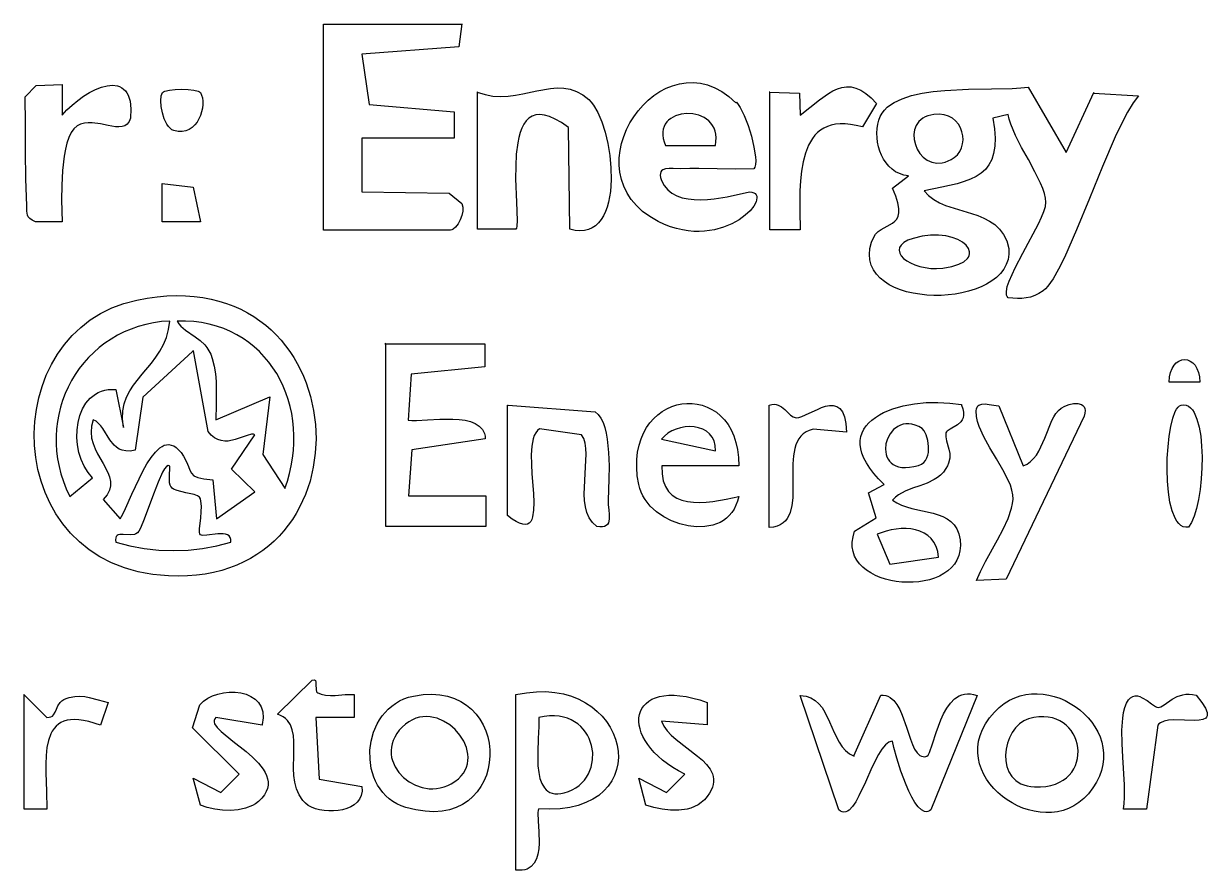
# Model space of a CAD drawing. Header units: millimetres. Extents: x 175 to 239, y 0 to 181.
# Drawn here: x 200.34 to 209.48, y 122.43 to 128.97 of the extents above; entities that cross this region are included whole.
import ezdxf

# ---------------------------------------------------------------- set-up
doc = ezdxf.new("R2010")
doc.units = ezdxf.units.MM
doc.layers.get('0').update_dxf_attribs({"linetype": 'CONTINUOUS'})

msp = doc.modelspace()

# ---------------------------------------------------------------- linework, layer by layer
at = {"color": 5}
for points in [[(203.723778, 128.972021), (203.699084, 128.792104), (202.951194, 128.73566), (203.007639, 128.347604), (203.663806, 128.29116), (203.663806, 128.086548), (202.951194, 128.086548), (202.951194, 127.673798), (203.625, 127.663215), (203.723778, 127.582076), (203.73113, 127.556065), (203.730338, 127.524804), (203.722848, 127.49098), (203.710108, 127.45728), (203.693565, 127.426392), (203.674665, 127.401001), (203.654856, 127.383797), (203.645062, 127.379103), (203.635584, 127.377464), (202.654861, 127.377464), (202.654861, 128.968493), (203.723778, 128.968493)], [(200.633443, 128.502826), (200.633443, 128.266465), (200.670624, 128.30572), (200.711453, 128.343539), (200.755032, 128.379063), (200.800461, 128.411435), (200.846841, 128.439797), (200.893272, 128.46329), (200.938856, 128.481059), (200.982693, 128.492243), (201.023884, 128.495986), (201.061531, 128.49143), (201.078743, 128.485772), (201.094733, 128.477717), (201.109386, 128.467158), (201.122591, 128.453989), (201.134236, 128.438101), (201.144208, 128.419388), (201.152394, 128.397742), (201.158682, 128.373056), (201.165116, 128.314137), (201.16261, 128.241771), (201.151386, 128.215362), (201.136482, 128.196364), (201.118271, 128.183836), (201.097125, 128.176837), (201.073416, 128.174428), (201.047516, 128.175666), (200.99063, 128.185326), (200.929445, 128.198293), (200.866938, 128.207044), (200.836118, 128.207487), (200.806083, 128.204054), (200.777207, 128.195804), (200.749859, 128.181798), (200.725259, 128.160146), (200.704198, 128.130287), (200.686414, 128.093277), (200.671642, 128.050168), (200.659619, 128.002016), (200.650082, 127.949874), (200.637411, 127.83784), (200.63152, 127.722498), (200.630301, 127.612282), (200.633443, 127.440964), (200.428831, 127.440964), (200.4028, 127.454807), (200.384624, 127.467698), (200.372897, 127.480342), (200.366213, 127.49344), (200.362355, 127.523812), (200.361804, 127.564437), (200.353646, 127.77456), (200.352102, 127.986007), (200.351882, 128.197453), (200.347692, 128.407576), (200.432359, 128.495771), (200.633443, 128.502826)], [(205.843974, 128.365243), (205.858309, 128.348452), (205.87332, 128.32517), (205.904112, 128.262937), (205.933829, 128.186153), (205.95995, 128.102423), (205.979952, 128.019355), (205.991314, 127.944555), (205.992967, 127.912633), (205.991514, 127.88563), (205.98664, 127.864498), (205.97803, 127.850187), (205.83725, 127.847707), (205.695808, 127.85151), (205.554366, 127.854652), (205.483851, 127.853804), (205.413585, 127.850187), (205.355708, 127.852282), (205.325156, 127.853288), (205.297168, 127.851069), (205.274472, 127.843228), (205.265961, 127.83645), (205.259796, 127.827367), (205.256318, 127.815679), (205.255869, 127.801087), (205.258788, 127.783292), (205.265418, 127.761992), (205.286087, 127.721547), (205.313195, 127.68846), (205.345987, 127.662154), (205.383709, 127.642048), (205.425607, 127.627565), (205.470925, 127.618125), (205.51891, 127.61315), (205.568808, 127.612062), (205.619862, 127.61428), (205.67132, 127.619228), (205.772427, 127.634992), (205.94628, 127.673798), (205.96403, 127.671468), (205.978315, 127.666611), (205.989224, 127.659447), (205.996847, 127.650199), (206.001274, 127.639088), (206.002594, 127.626336), (205.996275, 127.596793), (205.978608, 127.563344), (205.950311, 127.52776), (205.912102, 127.491815), (205.8647, 127.45728), (205.808823, 127.425929), (205.74519, 127.399534), (205.674518, 127.379867), (205.597526, 127.3687), (205.556884, 127.366859), (205.514932, 127.367807), (205.471759, 127.371767), (205.427455, 127.37896), (205.38211, 127.389607), (205.335813, 127.403931), (205.288654, 127.422152), (205.240724, 127.444492), (205.175963, 127.481616), (205.119715, 127.52258), (205.071668, 127.566945), (205.03151, 127.614274), (204.998928, 127.664126), (204.973608, 127.716065), (204.955239, 127.769651), (204.943508, 127.824445), (204.938103, 127.88001), (204.938709, 127.935905), (204.945016, 127.991694), (204.95671, 128.046937), (204.973479, 128.101195), (204.995009, 128.15403), (205.020989, 128.205004), (205.051106, 128.253677), (205.085046, 128.299611), (205.122498, 128.342368), (205.163149, 128.381509), (205.206686, 128.416596), (205.252797, 128.447189), (205.301168, 128.47285), (205.351488, 128.49314), (205.403443, 128.507622), (205.456721, 128.515856), (205.511009, 128.517403), (205.565995, 128.511826), (205.621366, 128.498685), (205.676809, 128.477542), (205.732012, 128.447959), (205.786662, 128.409496), (205.840447, 128.361715)], [(201.70236, 128.439326), (201.711961, 128.420303), (201.718311, 128.398095), (201.721467, 128.373408), (201.721487, 128.346943), (201.718427, 128.319402), (201.712344, 128.29149), (201.703295, 128.263909), (201.691336, 128.237361), (201.676524, 128.212549), (201.658917, 128.190177), (201.638572, 128.170946), (201.615544, 128.155561), (201.589891, 128.144722), (201.561669, 128.139134), (201.530936, 128.139499), (201.497749, 128.146521), (201.482418, 128.153336), (201.468204, 128.164166), (201.455147, 128.17848), (201.443289, 128.195744), (201.423335, 128.236996), (201.408672, 128.283663), (201.399632, 128.331488), (201.396546, 128.376212), (201.399743, 128.413578), (201.403801, 128.42817), (201.409554, 128.439326), (201.41668, 128.445528), (201.428358, 128.450902), (201.462747, 128.45917), (201.507471, 128.464131), (201.55728, 128.465785), (201.606924, 128.464131), (201.651152, 128.45917), (201.684714, 128.450902), (201.695855, 128.445528), (201.70236, 128.439326)], [(203.840195, 128.442854), (203.90234, 128.42381), (203.963137, 128.413371), (204.022641, 128.410135), (204.080911, 128.412703), (204.138002, 128.419673), (204.193972, 128.429646), (204.302775, 128.452996), (204.407775, 128.471552), (204.458991, 128.47553), (204.509426, 128.474108), (204.559138, 128.465885), (204.608183, 128.449462), (204.656619, 128.423437), (204.704501, 128.38641), (204.72306, 128.367015), (204.740975, 128.343454), (204.774533, 128.285193), (204.804495, 128.214342), (204.830178, 128.133622), (204.850901, 128.04575), (204.86598, 127.953443), (204.874734, 127.859422), (204.876481, 127.766402), (204.870538, 127.677104), (204.856223, 127.594244), (204.845714, 127.556078), (204.832855, 127.520541), (204.817563, 127.487973), (204.799751, 127.458714), (204.779335, 127.433103), (204.756229, 127.41148), (204.730349, 127.394185), (204.701607, 127.381557), (204.669921, 127.373937), (204.635203, 127.371665), (204.59737, 127.375079), (204.556335, 127.38452), (204.545751, 128.171215), (204.492613, 128.207916), (204.444185, 128.23567), (204.400257, 128.254976), (204.360618, 128.266334), (204.32506, 128.270243), (204.293371, 128.267201), (204.265342, 128.25771), (204.240764, 128.242267), (204.219425, 128.221372), (204.201116, 128.195525), (204.185628, 128.165224), (204.17275, 128.130969), (204.162273, 128.09326), (204.153986, 128.052596), (204.143143, 127.964399), (204.138543, 127.870373), (204.138506, 127.774512), (204.145403, 127.593265), (204.150399, 127.452616), (204.147984, 127.407501), (204.144815, 127.392994), (204.140056, 127.38452), (203.843723, 127.38452), (203.843723, 128.446382)], [(206.097975, 128.442854), (206.330808, 128.435799), (206.337864, 128.266465), (206.485479, 128.384425), (206.555277, 128.433897), (206.589861, 128.453723), (206.624496, 128.469312), (206.659379, 128.479941), (206.694707, 128.484884), (206.730675, 128.48342), (206.767481, 128.474825), (206.80532, 128.458374), (206.84439, 128.433346), (206.884885, 128.399015), (206.927003, 128.35466), (206.817642, 128.174743), (206.769989, 128.186553), (206.725515, 128.194315), (206.684113, 128.198198), (206.645676, 128.198369), (206.610097, 128.194998), (206.577269, 128.188254), (206.547083, 128.178304), (206.519434, 128.165317), (206.494214, 128.149462), (206.471315, 128.130908), (206.45063, 128.109823), (206.432053, 128.086376), (206.415475, 128.060735), (206.40079, 128.033069), (206.376669, 127.972336), (206.358832, 127.905526), (206.346421, 127.833988), (206.338579, 127.75907), (206.334446, 127.682121), (206.333881, 127.527526), (206.337864, 127.380992), (206.101502, 127.380992), (206.101502, 128.442854)], [(208.602699, 128.435799), (208.951949, 128.414632), (208.909678, 128.360198), (208.865139, 128.287398), (208.818709, 128.199032), (208.770764, 128.097903), (208.671842, 127.868556), (208.57139, 127.621763), (208.472426, 127.379931), (208.377968, 127.165467), (208.333372, 127.0755), (208.291034, 127.000777), (208.251332, 126.9441), (208.232587, 126.923404), (208.214643, 126.90827), (208.181846, 126.88733), (208.149379, 126.871724), (208.116912, 126.860831), (208.084115, 126.85403), (208.050656, 126.850702), (208.016205, 126.850227), (207.943004, 126.855353), (207.936084, 126.864186), (207.931758, 126.875377), (207.930264, 126.904253), (207.937275, 126.940828), (207.951548, 126.983952), (207.996892, 127.085231), (208.056334, 127.198871), (208.177656, 127.426357), (208.20123, 127.47655), (208.219611, 127.521766), (208.231552, 127.560853), (208.23581, 127.592659), (208.232831, 127.624412), (208.224386, 127.659818), (208.211206, 127.698397), (208.194027, 127.739668), (208.150605, 127.828366), (208.09999, 127.922066), (208.048052, 128.016923), (208.000661, 128.109093), (207.963688, 128.194731), (207.950943, 128.233899), (207.943004, 128.269993), (207.826587, 128.241771), (207.8382, 128.160166), (207.842765, 128.088167), (207.840509, 128.025047), (207.831658, 127.970076), (207.816441, 127.922526), (207.795085, 127.881668), (207.767817, 127.846774), (207.734865, 127.817114), (207.696455, 127.791961), (207.652816, 127.770585), (207.604175, 127.752258), (207.550759, 127.736251), (207.430511, 127.708283), (207.293892, 127.680854), (207.329515, 127.644158), (207.369691, 127.614005), (207.413598, 127.589247), (207.460414, 127.568736), (207.559489, 127.53587), (207.66034, 127.506228), (207.709379, 127.489749), (207.756397, 127.470634), (207.800572, 127.447736), (207.841084, 127.419908), (207.87711, 127.386003), (207.907829, 127.344874), (207.93242, 127.295373), (207.950059, 127.236353), (207.950247, 127.19181), (207.943211, 127.15013), (207.929459, 127.111325), (207.909497, 127.075405), (207.883832, 127.042382), (207.852972, 127.012266), (207.817424, 126.985069), (207.777694, 126.9608), (207.73429, 126.939473), (207.687719, 126.921097), (207.638488, 126.905683), (207.587104, 126.893242), (207.534075, 126.883786), (207.479906, 126.877325), (207.425105, 126.87387), (207.37018, 126.873433), (207.315638, 126.876024), (207.261985, 126.881654), (207.209728, 126.890334), (207.159375, 126.902075), (207.111433, 126.916889), (207.066408, 126.934786), (207.024808, 126.955777), (206.987141, 126.979873), (206.953912, 127.007085), (206.925629, 127.037424), (206.9028, 127.070901), (206.885931, 127.107527), (206.875529, 127.147313), (206.872101, 127.190271), (206.876155, 127.23641), (206.888197, 127.285742), (206.90219, 127.318981), (206.919768, 127.345446), (206.940055, 127.366381), (206.962171, 127.383032), (207.008376, 127.408463), (207.051357, 127.431704), (207.069442, 127.445616), (207.084086, 127.462717), (207.094409, 127.484251), (207.099533, 127.511465), (207.098581, 127.545603), (207.090673, 127.587912), (207.07493, 127.639636), (207.050475, 127.70202), (207.173948, 127.79727), (207.137692, 127.80315), (207.104336, 127.813883), (207.073884, 127.829028), (207.046341, 127.848148), (207.021713, 127.870802), (207.000005, 127.896551), (206.981221, 127.924957), (206.965368, 127.955579), (206.952449, 127.98798), (206.942471, 128.021718), (206.935439, 128.056356), (206.931358, 128.091454), (206.930232, 128.126573), (206.932067, 128.161272), (206.936869, 128.195115), (206.944642, 128.22766), (206.95525, 128.255592), (206.969728, 128.281245), (206.987853, 128.30472), (207.009403, 128.326114), (207.034154, 128.345525), (207.061883, 128.363054), (207.125386, 128.392859), (207.198128, 128.416317), (207.278327, 128.434221), (207.364201, 128.447359), (207.453965, 128.456524), (207.638037, 128.466095), (207.816279, 128.469257), (207.97443, 128.472337), (208.041514, 128.475823), (208.098226, 128.48166), (208.391032, 127.977187), (208.606226, 128.439326)], [(205.681696, 128.030104), (205.686391, 128.061422), (205.687416, 128.090565), (205.685033, 128.117548), (205.679499, 128.142386), (205.671073, 128.165096), (205.660016, 128.185691), (205.646585, 128.204189), (205.63104, 128.220604), (205.594643, 128.247248), (205.552898, 128.265749), (205.507877, 128.276229), (205.461651, 128.278812), (205.416294, 128.273624), (205.373877, 128.260788), (205.336473, 128.240427), (205.320298, 128.227464), (205.306153, 128.212666), (205.294298, 128.19605), (205.284991, 128.17763), (205.278491, 128.157422), (205.275058, 128.135441), (205.27495, 128.111704), (205.278426, 128.086224), (205.285746, 128.059019), (205.297168, 128.030104), (205.681696, 128.030104)], [(207.322114, 128.25941), (207.301796, 128.25146), (207.283795, 128.241619), (207.254508, 128.216966), (207.233779, 128.186856), (207.221132, 128.152694), (207.216092, 128.115887), (207.218183, 128.077839), (207.22693, 128.039957), (207.241857, 128.003645), (207.26249, 127.970311), (207.288352, 127.941358), (207.318969, 127.918193), (207.353864, 127.902222), (207.392563, 127.894849), (207.43459, 127.897481), (207.456703, 127.902988), (207.479469, 127.911524), (207.50283, 127.923263), (207.526726, 127.938382), (207.551093, 127.959738), (207.570024, 127.984877), (207.583621, 128.012951), (207.59199, 128.043113), (207.595231, 128.074515), (207.59345, 128.106309), (207.58675, 128.137649), (207.575233, 128.167687), (207.559003, 128.195575), (207.538163, 128.220466), (207.512818, 128.241512), (207.483069, 128.257866), (207.449021, 128.26868), (207.410777, 128.273107), (207.368441, 128.270299), (207.322114, 128.25941)], [(201.70236, 127.440965), (201.406028, 127.440965), (201.406028, 127.737298), (201.645917, 127.709075), (201.70236, 127.440965)], [(207.209225, 127.313964), (207.168315, 127.298832), (207.13776, 127.281539), (207.116921, 127.262572), (207.105156, 127.242417), (207.101824, 127.221558), (207.106286, 127.200483), (207.117899, 127.179676), (207.136024, 127.159624), (207.160019, 127.140812), (207.189244, 127.123726), (207.223057, 127.108852), (207.260819, 127.096675), (207.301888, 127.087682), (207.345624, 127.082357), (207.391385, 127.081188), (207.438531, 127.084659), (207.507541, 127.096613), (207.561652, 127.113322), (207.601676, 127.133834), (207.628425, 127.157199), (207.637074, 127.169654), (207.642709, 127.182465), (207.645431, 127.195514), (207.64534, 127.208682), (207.63713, 127.234899), (207.618889, 127.260166), (207.591429, 127.28353), (207.555561, 127.304042), (207.512097, 127.320751), (207.461848, 127.332706), (207.405624, 127.338955), (207.344239, 127.338549), (207.278502, 127.330535), (207.209225, 127.313964)], [(201.211999, 126.837714), (201.291706, 126.852295), (201.369099, 126.86272), (201.444173, 126.869116), (201.516923, 126.87161), (201.587345, 126.870331), (201.655434, 126.865406), (201.721185, 126.856962), (201.784595, 126.845128), (201.845657, 126.83003), (201.904368, 126.811796), (201.960723, 126.790554), (202.014718, 126.766431), (202.066347, 126.739556), (202.115607, 126.710055), (202.162492, 126.678056), (202.206998, 126.643686), (202.249121, 126.607074), (202.288855, 126.568347), (202.326197, 126.527632), (202.361141, 126.485057), (202.393684, 126.440749), (202.423819, 126.394837), (202.451544, 126.347447), (202.476853, 126.298708), (202.499741, 126.248746), (202.520204, 126.19769), (202.553838, 126.092805), (202.577716, 125.985072), (202.591802, 125.875512), (202.596059, 125.765146), (202.59045, 125.654995), (202.574939, 125.546078), (202.549489, 125.439418), (202.533025, 125.387252), (202.514063, 125.336033), (202.492597, 125.285889), (202.468623, 125.236946), (202.442137, 125.189332), (202.413134, 125.143176), (202.381609, 125.098604), (202.347558, 125.055744), (202.310976, 125.014724), (202.271859, 124.975671), (202.230201, 124.938713), (202.185999, 124.903977), (202.139248, 124.871591), (202.089943, 124.841683), (202.038079, 124.81438), (201.983652, 124.78981), (201.926658, 124.7681), (201.867091, 124.749378), (201.804948, 124.733771), (201.740223, 124.721407), (201.672911, 124.712414), (201.60301, 124.70692), (201.530512, 124.70505), (201.455415, 124.706935), (201.393876, 124.711361), (201.334269, 124.718304), (201.27659, 124.727686), (201.220835, 124.73943), (201.166999, 124.753458), (201.115076, 124.769693), (201.016951, 124.808475), (200.926423, 124.855156), (200.843452, 124.909116), (200.768001, 124.969736), (200.700029, 125.036396), (200.6395, 125.108477), (200.586372, 125.18536), (200.540609, 125.266424), (200.502171, 125.351051), (200.471019, 125.438621), (200.447114, 125.528514), (200.430419, 125.620111), (200.420894, 125.712793), (200.4185, 125.80594), (200.423199, 125.898933), (200.434951, 125.991151), (200.453719, 126.081977), (200.479463, 126.170789), (200.512144, 126.25697), (200.551724, 126.339898), (200.598165, 126.418955), (200.651426, 126.493522), (200.711471, 126.562979), (200.778259, 126.626706), (200.851752, 126.684083), (200.931911, 126.734493), (201.018698, 126.777314), (201.112073, 126.811927), (201.211999, 126.837714)], [(201.465999, 126.675436), (201.402387, 126.670489), (201.340585, 126.661695), (201.280667, 126.649199), (201.222706, 126.633144), (201.166776, 126.613673), (201.11295, 126.59093), (201.061303, 126.565057), (201.011907, 126.536199), (200.964837, 126.504499), (200.920166, 126.4701), (200.877968, 126.433145), (200.838316, 126.393779), (200.801284, 126.352144), (200.766945, 126.308383), (200.735374, 126.262641), (200.706644, 126.215061), (200.680828, 126.165785), (200.658001, 126.114958), (200.638235, 126.062723), (200.621605, 126.009223), (200.608184, 125.954602), (200.598046, 125.899002), (200.591264, 125.842568), (200.587912, 125.785443), (200.588064, 125.72777), (200.591793, 125.669693), (200.599173, 125.611355), (200.610278, 125.552899), (200.625181, 125.494469), (200.643955, 125.436208), (200.666676, 125.37826), (200.693415, 125.320768), (200.869804, 125.465407), (200.834424, 125.506501), (200.805043, 125.553554), (200.781708, 125.605329), (200.764467, 125.660593), (200.753364, 125.71811), (200.748447, 125.776644), (200.749762, 125.834962), (200.757356, 125.891828), (200.771275, 125.946006), (200.791566, 125.996263), (200.818275, 126.041361), (200.851448, 126.080068), (200.891133, 126.111147), (200.913432, 126.12344), (200.937376, 126.133364), (200.962971, 126.140763), (200.990223, 126.145483), (201.019138, 126.14737), (201.049721, 126.146269), (201.109693, 125.853463), (201.101796, 125.920249), (201.103733, 125.980953), (201.114259, 126.036437), (201.132127, 126.087565), (201.156094, 126.135199), (201.184913, 126.180203), (201.252127, 126.265773), (201.323806, 126.351177), (201.358206, 126.395974), (201.389986, 126.443319), (201.417901, 126.494075), (201.440705, 126.549104), (201.457153, 126.60927), (201.465999, 126.675436)], [(202.354999, 125.380741), (202.375109, 125.439142), (202.39181, 125.497833), (202.405145, 125.556668), (202.415158, 125.615503), (202.421892, 125.674194), (202.425391, 125.732595), (202.425697, 125.790563), (202.422854, 125.847951), (202.416906, 125.904616), (202.407895, 125.960413), (202.395864, 126.015197), (202.380858, 126.068823), (202.36292, 126.121147), (202.342092, 126.172025), (202.318417, 126.22131), (202.29194, 126.268859), (202.262704, 126.314528), (202.230751, 126.35817), (202.196125, 126.399642), (202.15887, 126.438799), (202.119028, 126.475496), (202.076643, 126.509589), (202.031759, 126.540933), (201.984417, 126.569382), (201.934663, 126.594793), (201.882538, 126.617021), (201.828086, 126.635921), (201.771352, 126.651348), (201.712377, 126.663158), (201.651205, 126.671206), (201.587879, 126.675347), (201.522443, 126.675436), (201.536462, 126.653855), (201.551913, 126.63508), (201.586219, 126.603943), (201.662232, 126.553287), (201.700383, 126.525747), (201.73626, 126.491385), (201.75279, 126.470393), (201.768086, 126.446192), (201.781924, 126.418281), (201.794082, 126.386158), (201.80933, 126.327647), (201.818832, 126.268639), (201.823786, 126.209301), (201.825391, 126.149797), (201.823352, 126.030955), (201.822305, 125.913436), (202.238583, 126.089825), (202.185666, 125.645324), (202.354999, 125.384268)], [(203.127583, 126.499047), (203.900167, 126.499047), (203.900167, 126.322658), (203.332195, 126.266214), (203.3075, 125.909908), (203.33621, 125.907392), (203.371317, 125.90731), (203.456218, 125.911617), (203.553191, 125.917163), (203.653223, 125.918286), (203.701569, 125.915419), (203.747301, 125.909322), (203.789292, 125.899287), (203.826415, 125.884607), (203.857543, 125.864573), (203.88155, 125.838477), (203.890531, 125.822935), (203.89731, 125.805612), (203.901745, 125.786419), (203.903695, 125.765269), (203.335722, 125.680602), (203.311028, 125.324296), (203.907223, 125.324296), (203.907223, 125.087935), (203.134639, 125.087935), (203.134639, 126.502575)], [(201.642388, 126.439075), (201.25786, 126.086297), (201.197887, 125.677074), (201.160214, 125.671551), (201.127511, 125.671748), (201.099211, 125.67702), (201.074746, 125.686721), (201.053546, 125.700204), (201.035045, 125.716824), (201.00386, 125.75689), (200.948848, 125.846242), (200.933313, 125.866733), (200.915927, 125.885193), (200.896123, 125.900975), (200.873332, 125.913436), (200.860677, 125.863327), (200.857422, 125.816008), (200.862053, 125.771212), (200.873056, 125.728668), (200.888916, 125.688109), (200.90812, 125.649265), (200.950502, 125.575651), (200.988088, 125.505674), (201.001297, 125.471378), (201.008765, 125.437185), (201.008978, 125.402827), (201.000421, 125.368035), (200.981581, 125.33254), (200.950943, 125.296074), (201.081471, 125.147907), (201.102171, 125.183643), (201.124534, 125.228578), (201.173965, 125.337525), (201.229183, 125.457718), (201.258781, 125.516708), (201.28961, 125.572123), (201.321596, 125.621832), (201.354667, 125.663707), (201.388751, 125.695619), (201.40615, 125.707174), (201.423776, 125.715439), (201.441618, 125.720149), (201.459668, 125.721037), (201.477918, 125.717838), (201.496357, 125.710285), (201.514977, 125.698112), (201.533769, 125.681053), (201.552724, 125.658842), (201.571832, 125.631213), (201.59499, 125.588604), (201.609591, 125.55294), (201.620635, 125.523561), (201.633127, 125.499803), (201.652069, 125.481007), (201.682461, 125.46651), (201.729308, 125.455651), (201.79761, 125.447769), (201.825832, 125.147907), (202.122166, 125.356046), (201.942249, 125.532435), (202.122166, 125.797019), (202.111924, 125.801249), (202.098602, 125.801263), (202.063958, 125.791948), (201.971353, 125.759095), (201.918354, 125.748787), (201.891265, 125.748057), (201.864197, 125.751378), (201.83746, 125.759577), (201.811363, 125.773482), (201.786217, 125.793918), (201.762332, 125.821713), (201.649443, 126.44613)], [(209.424672, 126.202714), (209.18831, 126.202714), (209.190965, 126.243641), (209.198466, 126.279112), (209.210123, 126.309126), (209.225242, 126.333682), (209.24313, 126.352782), (209.263096, 126.366425), (209.284447, 126.37461), (209.306491, 126.377339), (209.328534, 126.37461), (209.349885, 126.366425), (209.369851, 126.352782), (209.38774, 126.333682), (209.402859, 126.309126), (209.414515, 126.279112), (209.422017, 126.243641), (209.424672, 126.202714)], [(204.080084, 126.026325), (204.75389, 125.973408), (204.777169, 125.95301), (204.796913, 125.925486), (204.813391, 125.891731), (204.826871, 125.852636), (204.837623, 125.809098), (204.845916, 125.76201), (204.856196, 125.660758), (204.859861, 125.556034), (204.859062, 125.454989), (204.852668, 125.292546), (204.853798, 125.256262), (204.857739, 125.217912), (204.86135, 125.180057), (204.861488, 125.145261), (204.855011, 125.116088), (204.84831, 125.104411), (204.838777, 125.095101), (204.82602, 125.088477), (204.809646, 125.084862), (204.789261, 125.084574), (204.764474, 125.087935), (204.731773, 125.118726), (204.707092, 125.155011), (204.689439, 125.195998), (204.677822, 125.240897), (204.671249, 125.288918), (204.668727, 125.339269), (204.671869, 125.4438), (204.679311, 125.548166), (204.683114, 125.646041), (204.681171, 125.690568), (204.675342, 125.7311), (204.664635, 125.766847), (204.648057, 125.797019), (204.323501, 125.84288), (204.306843, 125.829503), (204.293094, 125.812098), (204.28202, 125.791019), (204.273389, 125.766619), (204.26252, 125.709276), (204.258623, 125.642899), (204.259831, 125.570321), (204.26428, 125.494374), (204.275435, 125.343699), (204.278411, 125.274635), (204.277164, 125.213529), (204.269831, 125.163214), (204.263298, 125.142987), (204.254544, 125.12652), (204.243335, 125.114166), (204.229439, 125.10628), (204.212621, 125.103215), (204.192649, 125.105326), (204.16929, 125.112966), (204.14231, 125.126489), (204.111477, 125.14625), (204.076556, 125.172602), (204.076556, 126.026325)], [(205.861613, 125.55713), (205.268946, 125.55713), (205.269982, 125.494518), (205.279219, 125.441202), (205.295929, 125.396558), (205.319382, 125.35996), (205.348851, 125.330782), (205.383606, 125.308401), (205.422919, 125.292189), (205.466061, 125.281522), (205.512304, 125.275775), (205.560918, 125.274322), (205.611176, 125.276538), (205.662349, 125.281797), (205.764524, 125.298947), (205.861613, 125.320768), (205.852759, 125.285017), (205.840883, 125.252462), (205.82619, 125.223031), (205.808883, 125.196655), (205.789164, 125.173264), (205.767239, 125.152786), (205.74331, 125.135152), (205.717581, 125.120291), (205.690254, 125.108133), (205.661535, 125.098607), (205.60073, 125.08717), (205.536793, 125.085417), (205.471353, 125.092786), (205.406036, 125.108711), (205.342471, 125.132632), (205.282286, 125.163983), (205.227109, 125.202202), (205.178567, 125.246725), (205.138287, 125.29699), (205.121755, 125.3241), (205.107899, 125.352433), (205.096923, 125.38192), (205.089029, 125.412491), (205.07853, 125.480749), (205.073909, 125.54527), (205.074802, 125.606016), (205.080844, 125.662949), (205.091671, 125.716033), (205.10692, 125.765229), (205.126225, 125.810501), (205.149222, 125.85181), (205.175547, 125.889119), (205.204836, 125.922391), (205.236725, 125.951588), (205.270848, 125.976674), (205.306842, 125.997609), (205.344342, 126.014358), (205.382985, 126.026882), (205.422405, 126.035144), (205.462238, 126.039106), (205.502121, 126.038732), (205.541688, 126.033983), (205.580576, 126.024822), (205.61842, 126.011212), (205.654856, 125.993115), (205.689519, 125.970494), (205.722045, 125.943311), (205.752071, 125.911529), (205.779231, 125.875111), (205.803161, 125.834018), (205.823497, 125.788213), (205.839874, 125.73766), (205.851929, 125.682319), (205.859297, 125.622155), (205.861613, 125.55713)], [(206.097975, 126.026325), (206.117055, 126.031068), (206.134699, 126.032353), (206.151041, 126.030611), (206.166215, 126.026269), (206.193597, 126.011504), (206.217919, 125.991488), (206.261686, 125.94943), (206.28328, 125.934251), (206.306114, 125.927547), (206.326633, 125.929458), (206.350714, 125.936883), (206.406931, 125.962549), (206.469515, 125.993093), (206.501553, 126.006616), (206.533214, 126.017064), (206.563842, 126.023006), (206.59278, 126.02301), (206.619372, 126.015646), (206.642962, 125.99948), (206.662892, 125.973083), (206.678508, 125.935023), (206.689153, 125.883867), (206.694169, 125.818185), (206.436641, 125.839352), (206.407535, 125.830708), (206.382221, 125.818819), (206.360439, 125.803912), (206.341929, 125.786215), (206.326432, 125.765954), (206.313688, 125.743358), (206.303437, 125.718653), (206.29542, 125.692067), (206.285049, 125.634162), (206.280496, 125.571461), (206.280537, 125.438949), (206.278925, 125.309083), (206.272305, 125.249689), (206.25904, 125.196414), (206.249266, 125.17264), (206.237051, 125.151077), (206.222137, 125.131953), (206.204263, 125.115496), (206.183169, 125.101932), (206.158596, 125.09149), (206.130285, 125.084397), (206.097975, 125.080879), (206.097975, 126.022797)], [(207.58317, 126.026325), (207.593528, 125.997049), (207.598563, 125.97121), (207.598906, 125.948523), (207.595187, 125.928704), (207.588036, 125.911469), (207.578085, 125.896534), (207.552302, 125.872425), (207.494865, 125.839297), (207.473299, 125.82573), (207.466511, 125.818701), (207.463226, 125.81113), (207.462213, 125.780785), (207.46769, 125.750276), (207.485715, 125.686776), (207.492061, 125.652793), (207.492495, 125.616661), (207.483917, 125.577883), (207.475279, 125.557347), (207.463226, 125.535963), (207.443552, 125.509045), (207.42176, 125.486147), (207.398129, 125.466742), (207.372936, 125.450304), (207.318986, 125.424218), (207.262142, 125.403671), (207.204637, 125.384448), (207.148702, 125.36233), (207.096571, 125.333102), (207.072629, 125.314503), (207.050475, 125.292546), (207.083895, 125.271077), (207.120225, 125.253747), (207.158818, 125.239735), (207.199028, 125.228219), (207.363125, 125.190682), (207.401733, 125.17932), (207.438083, 125.165525), (207.471529, 125.148475), (207.501425, 125.127347), (207.527124, 125.10132), (207.547982, 125.069573), (207.563351, 125.031283), (207.572587, 124.985629), (207.575035, 124.941647), (207.571419, 124.900961), (207.562165, 124.863538), (207.547699, 124.829346), (207.528449, 124.798353), (207.504839, 124.770526), (207.477297, 124.745833), (207.446248, 124.724243), (207.41212, 124.705722), (207.375338, 124.690238), (207.336328, 124.677759), (207.295518, 124.668253), (207.253333, 124.661687), (207.2102, 124.65803), (207.166545, 124.657248), (207.122795, 124.65931), (207.079375, 124.664182), (207.036712, 124.671834), (206.995233, 124.682233), (206.955363, 124.695345), (206.917529, 124.71114), (206.882158, 124.729584), (206.849676, 124.750646), (206.820508, 124.774293), (206.795082, 124.800493), (206.773824, 124.829213), (206.757159, 124.860422), (206.745515, 124.894086), (206.739318, 124.930174), (206.738994, 124.968654), (206.744969, 125.009492), (206.75767, 125.052657), (206.923475, 125.154963), (206.863503, 125.348991), (206.986975, 125.412491), (206.942959, 125.456404), (206.905343, 125.498838), (206.87389, 125.539782), (206.848365, 125.579227), (206.828532, 125.617159), (206.814156, 125.653569), (206.805001, 125.688446), (206.80083, 125.721778), (206.801408, 125.753554), (206.806499, 125.783765), (206.815869, 125.812397), (206.829279, 125.839442), (206.846496, 125.864887), (206.867283, 125.888721), (206.891404, 125.910934), (206.918625, 125.931515), (206.948707, 125.950453), (206.981417, 125.967736), (207.053776, 125.997296), (207.133813, 126.020107), (207.219643, 126.036081), (207.30938, 126.04513), (207.401138, 126.047167), (207.49303, 126.042104), (207.58317, 126.029852)], [(207.872448, 126.019269), (208.059421, 125.55713), (208.089917, 125.571113), (208.116857, 125.59012), (208.140656, 125.613467), (208.161726, 125.640474), (208.180481, 125.670456), (208.197335, 125.702733), (208.22699, 125.771442), (208.281671, 125.90638), (208.296788, 125.935619), (208.31331, 125.961694), (208.331652, 125.983926), (208.352226, 126.00163), (208.380793, 126.017574), (208.414073, 126.029963), (208.448841, 126.037225), (208.481872, 126.03779), (208.509943, 126.030087), (208.52111, 126.022643), (208.529828, 126.012544), (208.535693, 125.999592), (208.538303, 125.983592), (208.537254, 125.964345), (208.532143, 125.941658), (207.928893, 124.68224), (207.699587, 124.671657), (207.729656, 124.741034), (207.769481, 124.817894), (207.861865, 124.984306), (207.906155, 125.06898), (207.943665, 125.15138), (207.970261, 125.229067), (207.978175, 125.265381), (207.981809, 125.299602), (207.980113, 125.33367), (207.972866, 125.369579), (207.960803, 125.407099), (207.944657, 125.446005), (207.903054, 125.527061), (207.853927, 125.610928), (207.803147, 125.695788), (207.756583, 125.779821), (207.720106, 125.861208), (207.707485, 125.900341), (207.699587, 125.93813), (207.696734, 125.980684), (207.698889, 125.996607), (207.703225, 126.009347), (207.709586, 126.019193), (207.717818, 126.026435), (207.739274, 126.034262), (207.766353, 126.035144), (207.797814, 126.031396), (207.86892, 126.019269)], [(209.280033, 126.026325), (209.300429, 126.028058), (209.319308, 126.024854), (209.336699, 126.017006), (209.352635, 126.004806), (209.367147, 125.988547), (209.380267, 125.968522), (209.402458, 125.918341), (209.41946, 125.856606), (209.431527, 125.785657), (209.438913, 125.707835), (209.441869, 125.62548), (209.440651, 125.540935), (209.43551, 125.45654), (209.4267, 125.374635), (209.414474, 125.297562), (209.399086, 125.227662), (209.380788, 125.167276), (209.359834, 125.118744), (209.336477, 125.084407), (209.315459, 125.082994), (209.296039, 125.087118), (209.278181, 125.096423), (209.261849, 125.110555), (209.247008, 125.129161), (209.233623, 125.151884), (209.211075, 125.208265), (209.193923, 125.276863), (209.181882, 125.35484), (209.174667, 125.43936), (209.171994, 125.527585), (209.17358, 125.616677), (209.179139, 125.703801), (209.188389, 125.786119), (209.201043, 125.860794), (209.216819, 125.92499), (209.235432, 125.975868), (209.245714, 125.995426), (209.256598, 126.010592), (209.26805, 126.021009), (209.280033, 126.026325)], [(205.681696, 125.673546), (205.679967, 125.713914), (205.671334, 125.749104), (205.656582, 125.77923), (205.636497, 125.804405), (205.611864, 125.824743), (205.58347, 125.840358), (205.552099, 125.851363), (205.518537, 125.857873), (205.483569, 125.86), (205.447981, 125.857859), (205.412559, 125.851563), (205.378087, 125.841226), (205.345352, 125.826962), (205.315138, 125.808884), (205.288232, 125.787106), (205.265418, 125.761741), (205.681696, 125.673546)], [(207.279781, 125.846408), (207.252457, 125.861377), (207.226095, 125.872073), (207.200771, 125.878767), (207.176559, 125.881734), (207.153533, 125.881246), (207.131767, 125.877576), (207.111335, 125.870999), (207.092313, 125.861787), (207.058791, 125.83655), (207.031796, 125.804054), (207.011922, 125.766482), (206.999763, 125.726022), (206.995914, 125.684859), (207.000969, 125.64518), (207.007021, 125.626579), (207.015522, 125.609169), (207.026546, 125.593222), (207.040168, 125.579013), (207.056461, 125.566814), (207.0755, 125.556898), (207.097359, 125.549539), (207.122113, 125.54501), (207.149835, 125.543584), (207.180601, 125.545534), (207.214484, 125.551134), (207.251559, 125.560657), (207.27327, 125.569951), (207.290971, 125.58292), (207.304951, 125.59902), (207.3155, 125.617708), (207.322907, 125.638443), (207.327461, 125.660682), (207.32917, 125.707501), (207.322941, 125.753824), (207.31109, 125.79531), (207.295932, 125.827618), (207.279781, 125.846408)], [(201.476582, 125.391324), (201.469182, 125.407413), (201.465007, 125.426106), (201.463353, 125.468494), (201.465999, 125.553602), (201.460464, 125.558142), (201.454465, 125.559329), (201.441201, 125.552451), (201.426459, 125.534588), (201.410491, 125.507355), (201.375896, 125.431253), (201.33944, 125.337084), (201.269049, 125.146309), (201.239167, 125.075581), (201.22644, 125.052043), (201.215526, 125.038546), (201.204711, 125.031397), (201.192341, 125.026833), (201.164318, 125.023553), (201.104842, 125.027081), (201.078928, 125.026281), (201.068139, 125.023577), (201.059257, 125.018702), (201.052628, 125.011182), (201.048598, 125.00054), (201.047513, 124.986301), (201.049721, 124.96799), (201.158241, 124.939052), (201.268994, 124.918381), (201.381236, 124.905979), (201.494221, 124.901844), (201.607206, 124.905979), (201.719448, 124.918381), (201.830201, 124.939052), (201.938721, 124.96799), (201.938702, 124.988662), (201.933774, 125.004708), (201.924567, 125.016631), (201.911712, 125.024931), (201.895839, 125.03011), (201.877578, 125.032669), (201.836416, 125.031931), (201.753182, 125.021072), (201.721198, 125.018971), (201.70982, 125.020507), (201.70236, 125.024435), (201.698676, 125.031094), (201.696703, 125.041495), (201.696793, 125.071619), (201.705447, 125.155845), (201.709629, 125.20234), (201.710794, 125.246685), (201.706749, 125.285077), (201.702089, 125.300852), (201.695305, 125.313713), (201.680263, 125.32617), (201.655672, 125.335321), (201.589912, 125.348991), (201.522168, 125.365307), (201.495096, 125.377764), (201.484581, 125.385646), (201.476582, 125.394852)], [(207.406781, 124.851574), (207.399921, 124.895684), (207.387619, 124.934249), (207.370388, 124.967512), (207.348738, 124.995717), (207.323182, 125.019104), (207.29423, 125.037919), (207.262394, 125.052403), (207.228187, 125.062799), (207.19212, 125.069351), (207.154703, 125.072301), (207.11645, 125.071892), (207.077871, 125.068367), (207.039478, 125.061968), (207.001782, 125.05294), (206.930531, 125.027963), (207.029309, 124.798657), (207.406781, 124.851574)], [(202.605472, 123.807351), (202.636416, 123.792847), (202.67046, 123.785247), (202.706737, 123.782856), (202.744378, 123.783979), (202.820281, 123.789987), (202.856806, 123.791482), (202.891222, 123.789712), (202.891222, 123.613323), (202.594889, 123.613323), (202.619583, 123.137072), (202.951194, 123.080628), (202.952023, 123.04385), (202.945751, 123.011464), (202.933133, 122.983316), (202.914924, 122.95925), (202.891878, 122.939112), (202.86475, 122.922746), (202.834294, 122.909997), (202.801264, 122.900711), (202.766415, 122.894732), (202.730501, 122.891905), (202.694278, 122.892076), (202.658499, 122.895089), (202.623919, 122.900789), (202.591292, 122.909021), (202.561373, 122.91963), (202.534916, 122.932461), (202.513573, 122.951616), (202.495055, 122.971972), (202.465725, 123.015881), (202.445387, 123.063376), (202.4325, 123.113646), (202.425526, 123.165879), (202.422923, 123.219265), (202.424673, 123.32625), (202.425431, 123.428107), (202.421588, 123.475086), (202.412877, 123.518348), (202.397758, 123.557084), (202.374692, 123.590482), (202.359697, 123.604925), (202.342137, 123.61773), (202.321821, 123.628794), (202.298555, 123.638017), (202.566666, 123.902601), (202.582376, 123.90515), (202.59114, 123.898522), (202.594944, 123.885113), (202.595771, 123.867323), (202.596432, 123.828187), (202.600235, 123.811636), (202.609, 123.800295)], [(200.337109, 123.789712), (200.517026, 123.613323), (200.534315, 123.614678), (200.548183, 123.618545), (200.559178, 123.624624), (200.567848, 123.632615), (200.580402, 123.653134), (200.590227, 123.677705), (200.601706, 123.703929), (200.619221, 123.729409), (200.631612, 123.74112), (200.647154, 123.751747), (200.666397, 123.760988), (200.689887, 123.768545), (200.732723, 123.775849), (200.771963, 123.777364), (200.80864, 123.77425), (200.843787, 123.767663), (200.913626, 123.748701), (200.989748, 123.729739), (200.929776, 123.55335), (200.840223, 123.581989), (200.800517, 123.590721), (200.764019, 123.595925), (200.730597, 123.597746), (200.700123, 123.596332), (200.672467, 123.591829), (200.647499, 123.584384), (200.625088, 123.574143), (200.605106, 123.561253), (200.587422, 123.54586), (200.571906, 123.528112), (200.558429, 123.508154), (200.546861, 123.486134), (200.528932, 123.436493), (200.51708, 123.380361), (200.510267, 123.318911), (200.507453, 123.253318), (200.5076, 123.184752), (200.512623, 123.0434), (200.517026, 122.904239), (200.340637, 122.904239), (200.340637, 123.786184)], [(202.17861, 123.55335), (201.822305, 123.613323), (201.812963, 123.60261), (201.80851, 123.590995), (201.808582, 123.578507), (201.812817, 123.565174), (201.832327, 123.536087), (201.864142, 123.503961), (201.953087, 123.431504), (202.056461, 123.349621), (202.106311, 123.305713), (202.15107, 123.260131), (202.187841, 123.213102), (202.202324, 123.189116), (202.213723, 123.164854), (202.221675, 123.140343), (202.225818, 123.115613), (202.225789, 123.090691), (202.221226, 123.065607), (202.211767, 123.040389), (202.197049, 123.015064), (202.176711, 122.989662), (202.150388, 122.964211), (202.128226, 122.947655), (202.104224, 122.933625), (202.05161, 122.912672), (201.994367, 122.900401), (201.934312, 122.89586), (201.873265, 122.8981), (201.813044, 122.906168), (201.75547, 122.919115), (201.70236, 122.935989), (201.645916, 123.144128), (201.86111, 123.034767), (202.002221, 123.175878), (201.642388, 123.532184), (201.698832, 123.712101), (201.725963, 123.739155), (201.758949, 123.762013), (201.796617, 123.78053), (201.837794, 123.794562), (201.881306, 123.803964), (201.925981, 123.808591), (201.970646, 123.808298), (202.014128, 123.802941), (202.055253, 123.792375), (202.092848, 123.776455), (202.125741, 123.755037), (202.152758, 123.727976), (202.172727, 123.695127), (202.184474, 123.656345), (202.186826, 123.611486), (202.17861, 123.560406)], [(203.349834, 123.779128), (203.422531, 123.789915), (203.490469, 123.792871), (203.553643, 123.788535), (203.612047, 123.777447), (203.665676, 123.760148), (203.714525, 123.737177), (203.758588, 123.709075), (203.797862, 123.676382), (203.832339, 123.639637), (203.862016, 123.59938), (203.886887, 123.556153), (203.906947, 123.510493), (203.922191, 123.462943), (203.932613, 123.414041), (203.938209, 123.364328), (203.938973, 123.314343), (203.9349, 123.264627), (203.925985, 123.21572), (203.912223, 123.168162), (203.893608, 123.122493), (203.870136, 123.079252), (203.8418, 123.03898), (203.808597, 123.002217), (203.770521, 122.969503), (203.727567, 122.941377), (203.679729, 122.918381), (203.627003, 122.901053), (203.569383, 122.889935), (203.506864, 122.885565), (203.439441, 122.888484), (203.367108, 122.899233), (203.289861, 122.91835), (203.253769, 122.930821), (203.220229, 122.946272), (203.189232, 122.964495), (203.160767, 122.985288), (203.134823, 123.008445), (203.111391, 123.033762), (203.090461, 123.061033), (203.072021, 123.090054), (203.056061, 123.12062), (203.042572, 123.152526), (203.022963, 123.219541), (203.01311, 123.28946), (203.012931, 123.360645), (203.022343, 123.431459), (203.041263, 123.500261), (203.069609, 123.565416), (203.087291, 123.596113), (203.107299, 123.625284), (203.129621, 123.652724), (203.154248, 123.678227), (203.18117, 123.70159), (203.210376, 123.722608), (203.241856, 123.741075), (203.275599, 123.756788), (203.311595, 123.76954), (203.349834, 123.779128)], [(204.140056, 123.789712), (204.221512, 123.804683), (204.299121, 123.812208), (204.372778, 123.812757), (204.442378, 123.806799), (204.507815, 123.794806), (204.568984, 123.777247), (204.62578, 123.754593), (204.678098, 123.727314), (204.725832, 123.69588), (204.768877, 123.660762), (204.807128, 123.622429), (204.840479, 123.581352), (204.868826, 123.538002), (204.892062, 123.492848), (204.910083, 123.44636), (204.922783, 123.39901), (204.930057, 123.351267), (204.931799, 123.303601), (204.927905, 123.256484), (204.91827, 123.210384), (204.902787, 123.165773), (204.881351, 123.12312), (204.853858, 123.082896), (204.820201, 123.04557), (204.780277, 123.011615), (204.733978, 122.981499), (204.681201, 122.955692), (204.62184, 122.934666), (204.555789, 122.91889), (204.482943, 122.908835), (204.403197, 122.90497), (204.316445, 122.907767), (204.31117, 122.896218), (204.3093, 122.875734), (204.312201, 122.813564), (204.317996, 122.732459), (204.319532, 122.643624), (204.316469, 122.599808), (204.309659, 122.558261), (204.298208, 122.520383), (204.281223, 122.487575), (204.257809, 122.461236), (204.243412, 122.450931), (204.227073, 122.442768), (204.208679, 122.436923), (204.18812, 122.43357), (204.165283, 122.432886), (204.140056, 122.435044), (204.140056, 123.789712)], [(205.618196, 123.726212), (205.618196, 123.556878), (205.265418, 123.5851), (205.282674, 123.546627), (205.308213, 123.510314), (205.340398, 123.475758), (205.377591, 123.442556), (205.460445, 123.378601), (205.543672, 123.315225), (205.58133, 123.282747), (205.614166, 123.249203), (205.640542, 123.214193), (205.658821, 123.177311), (205.664412, 123.158043), (205.667364, 123.138156), (205.667473, 123.1176), (205.664533, 123.096324), (205.65834, 123.074278), (205.64869, 123.051412), (205.635377, 123.027675), (205.618196, 123.003017), (205.596609, 122.977886), (205.572997, 122.956584), (205.547565, 122.938889), (205.520521, 122.924579), (205.492071, 122.913431), (205.462423, 122.905224), (205.400356, 122.896742), (205.335974, 122.897355), (205.270931, 122.905286), (205.206879, 122.918756), (205.145474, 122.935989), (205.089029, 123.144128), (205.304224, 123.034767), (205.445335, 123.175878), (205.397171, 123.201076), (205.352554, 123.227599), (205.311473, 123.255265), (205.273921, 123.283889), (205.239888, 123.313288), (205.209365, 123.343279), (205.182343, 123.373678), (205.158813, 123.404302), (205.138766, 123.434967), (205.122194, 123.46549), (205.109086, 123.495688), (205.099434, 123.525376), (205.093228, 123.554372), (205.090461, 123.582492), (205.091122, 123.609553), (205.095203, 123.635371), (205.102695, 123.659763), (205.113588, 123.682545), (205.127873, 123.703534), (205.145543, 123.722546), (205.166586, 123.739398), (205.190996, 123.753907), (205.218761, 123.765888), (205.249874, 123.77516), (205.284325, 123.781537), (205.322106, 123.784837), (205.363206, 123.784876), (205.407618, 123.781471), (205.455332, 123.774438), (205.506339, 123.763594), (205.56063, 123.748756), (205.618196, 123.729739)], [(206.750614, 123.316989), (206.958753, 123.786184), (206.978859, 123.78624), (206.997559, 123.783239), (207.014936, 123.777393), (207.031073, 123.76891), (207.059956, 123.744876), (207.084871, 123.712817), (207.106479, 123.674412), (207.125441, 123.631341), (207.158073, 123.537916), (207.188059, 123.44598), (207.203713, 123.404769), (207.220691, 123.368969), (207.239653, 123.340258), (207.26126, 123.320317), (207.273263, 123.31416), (207.286175, 123.310825), (207.30008, 123.310522), (207.315059, 123.313461), (207.325579, 123.3228), (207.336219, 123.343027), (207.359321, 123.409097), (207.387303, 123.497574), (207.423097, 123.594361), (207.444842, 123.641465), (207.46964, 123.68536), (207.49786, 123.724283), (207.529868, 123.756473), (207.56603, 123.780168), (207.585784, 123.788279), (207.606714, 123.793605), (207.628866, 123.795926), (207.652287, 123.795021), (207.677021, 123.790672), (207.703115, 123.782656), (207.346809, 122.900711), (207.334815, 122.891776), (207.322668, 122.886655), (207.310401, 122.885131), (207.298047, 122.886986), (207.273209, 122.899967), (207.248417, 122.923862), (207.223935, 122.956935), (207.200027, 122.997449), (207.176956, 123.043669), (207.154986, 123.093857), (207.115402, 123.199194), (207.083383, 123.299571), (207.061038, 123.381095), (207.050475, 123.429878), (207.036355, 123.42797), (207.02243, 123.422424), (206.995113, 123.401497), (206.968426, 123.369254), (206.942272, 123.327848), (206.891167, 123.226169), (206.841013, 123.113701), (206.791025, 123.007681), (206.765847, 122.962477), (206.740416, 122.92535), (206.714634, 122.898455), (206.701581, 122.889518), (206.688402, 122.883947), (206.675087, 122.882012), (206.661623, 122.883981), (206.647997, 122.890124), (206.634197, 122.900711), (206.337864, 123.782656), (206.382149, 123.777736), (206.420284, 123.764955), (206.453066, 123.745302), (206.48129, 123.719762), (206.505752, 123.689324), (206.527248, 123.654974), (206.564524, 123.578486), (206.599484, 123.498194), (206.638497, 123.421996), (206.661512, 123.387899), (206.687927, 123.357786), (206.718538, 123.332644), (206.754142, 123.313461)], [(207.83717, 123.655656), (207.873938, 123.6912), (207.912615, 123.721234), (207.952919, 123.745952), (207.99457, 123.765548), (208.037285, 123.780216), (208.080784, 123.790152), (208.124783, 123.795549), (208.169002, 123.796602), (208.213159, 123.793505), (208.256973, 123.786453), (208.300161, 123.775641), (208.342442, 123.761262), (208.383535, 123.743511), (208.423157, 123.722583), (208.461028, 123.698672), (208.496865, 123.671972), (208.530387, 123.642678), (208.561313, 123.610984), (208.58936, 123.577085), (208.614247, 123.541175), (208.635692, 123.503449), (208.653414, 123.464101), (208.667131, 123.423325), (208.676562, 123.381316), (208.681424, 123.338268), (208.681436, 123.294376), (208.676317, 123.249835), (208.665785, 123.204837), (208.649559, 123.159579), (208.627355, 123.114255), (208.598894, 123.069058), (208.563893, 123.024183), (208.528588, 122.987708), (208.491007, 122.956861), (208.45146, 122.931443), (208.410256, 122.911253), (208.367702, 122.896091), (208.324109, 122.885758), (208.279785, 122.880051), (208.235038, 122.878773), (208.190177, 122.881721), (208.145512, 122.888696), (208.10135, 122.899498), (208.058001, 122.913926), (208.015773, 122.931781), (207.974976, 122.952861), (207.935917, 122.976967), (207.898907, 123.003899), (207.864252, 123.033455), (207.832263, 123.065437), (207.803248, 123.099643), (207.777515, 123.135873), (207.755374, 123.173928), (207.737133, 123.213607), (207.723102, 123.254709), (207.713588, 123.297035), (207.708901, 123.340384), (207.709349, 123.384556), (207.715241, 123.429351), (207.726886, 123.474568), (207.744593, 123.520007), (207.76867, 123.565469), (207.799426, 123.610752), (207.83717, 123.655656)], [(209.011921, 122.904239), (208.835532, 122.904239), (208.840767, 122.948072), (208.843511, 122.994617), (208.843139, 123.094133), (208.830241, 123.306847), (208.824163, 123.413183), (208.822634, 123.514931), (208.828876, 123.608658), (208.83592, 123.651442), (208.846116, 123.690934), (208.85893, 123.724071), (208.873387, 123.748667), (208.889229, 123.765604), (208.906198, 123.775766), (208.924035, 123.780037), (208.942482, 123.779301), (208.96128, 123.77444), (208.980171, 123.76634), (209.017199, 123.743954), (209.051499, 123.719211), (209.081002, 123.699181), (209.09331, 123.693143), (209.103644, 123.690934), (209.124039, 123.696763), (209.148402, 123.71177), (209.210359, 123.754434), (209.248613, 123.77465), (209.292159, 123.78916), (209.31602, 123.793114), (209.341328, 123.794245), (209.368124, 123.792091), (209.396449, 123.786184), (209.44056, 123.729696), (209.468218, 123.685022), (209.481157, 123.650828), (209.482651, 123.637244), (209.481116, 123.62578), (209.47677, 123.61627), (209.46983, 123.608546), (209.449035, 123.597792), (209.420469, 123.592185), (209.385866, 123.590392), (209.305499, 123.592914), (209.221824, 123.594692), (209.183087, 123.591968), (209.148733, 123.585059), (209.120497, 123.572631), (209.109216, 123.563931), (209.100116, 123.55335), (209.011921, 122.904239)], [(203.261639, 123.539239), (203.238494, 123.514126), (203.219228, 123.488486), (203.203691, 123.462453), (203.191731, 123.436162), (203.183197, 123.409747), (203.177939, 123.383342), (203.175804, 123.357081), (203.176642, 123.3311), (203.180301, 123.305532), (203.186631, 123.280512), (203.206697, 123.232653), (203.23563, 123.188597), (203.272222, 123.14942), (203.315264, 123.116195), (203.363545, 123.089998), (203.415857, 123.071905), (203.470991, 123.062989), (203.499238, 123.062308), (203.527737, 123.064326), (203.556336, 123.069175), (203.584886, 123.07699), (203.613234, 123.087906), (203.641229, 123.102056), (203.66872, 123.119576), (203.695556, 123.1406), (203.716799, 123.161428), (203.734324, 123.183447), (203.748278, 123.206484), (203.758808, 123.230366), (203.766062, 123.254919), (203.770187, 123.279972), (203.771331, 123.305349), (203.769639, 123.33088), (203.758343, 123.381705), (203.737476, 123.431063), (203.708217, 123.477569), (203.671744, 123.519836), (203.629234, 123.556482), (203.581868, 123.58612), (203.530822, 123.607366), (203.504287, 123.614409), (203.477275, 123.618835), (203.449931, 123.62047), (203.422405, 123.619141), (203.394842, 123.614676), (203.36739, 123.606901), (203.340196, 123.595643), (203.313409, 123.580729), (203.287174, 123.561985), (203.261639, 123.539239)], [(204.316445, 123.613323), (204.317844, 123.543601), (204.313083, 123.450438), (204.30857, 123.345122), (204.310713, 123.238937), (204.316283, 123.189046), (204.325919, 123.14317), (204.340424, 123.10272), (204.360598, 123.069107), (204.373061, 123.055306), (204.387241, 123.043742), (204.40324, 123.034593), (204.421156, 123.028035), (204.44109, 123.024244), (204.463142, 123.023397), (204.487412, 123.02567), (204.514001, 123.031239), (204.546415, 123.041589), (204.576197, 123.054635), (204.603362, 123.070158), (204.627924, 123.087938), (204.649896, 123.107757), (204.669294, 123.129396), (204.686131, 123.152635), (204.700422, 123.177256), (204.712181, 123.20304), (204.721422, 123.229767), (204.732407, 123.285177), (204.73349, 123.341734), (204.724786, 123.397687), (204.706408, 123.451283), (204.693627, 123.47665), (204.67847, 123.500771), (204.660952, 123.523427), (204.641086, 123.544399), (204.618887, 123.563468), (204.594368, 123.580415), (204.567546, 123.595021), (204.538432, 123.607067), (204.507042, 123.616334), (204.47339, 123.622604), (204.43749, 123.625656), (204.399357, 123.625273), (204.359004, 123.621235), (204.316445, 123.613323)], [(208.101754, 123.602739), (208.064364, 123.587108), (208.030509, 123.563513), (208.000582, 123.53317), (207.974974, 123.497292), (207.95408, 123.457093), (207.938291, 123.413789), (207.928, 123.368594), (207.923601, 123.322722), (207.925485, 123.277387), (207.934047, 123.233804), (207.949677, 123.193187), (207.972769, 123.156751), (208.003717, 123.125709), (208.022259, 123.112592), (208.042912, 123.101278), (208.065725, 123.09192), (208.090747, 123.08467), (208.118027, 123.079679), (208.147615, 123.0771), (208.19314, 123.077116), (208.235157, 123.080949), (208.273714, 123.088323), (208.308859, 123.098963), (208.340641, 123.112592), (208.369106, 123.128934), (208.394302, 123.147715), (208.416278, 123.168657), (208.43508, 123.191486), (208.450758, 123.215925), (208.463358, 123.241698), (208.472929, 123.26853), (208.479518, 123.296146), (208.483173, 123.324268), (208.483942, 123.352621), (208.481872, 123.38093), (208.477012, 123.408919), (208.46941, 123.436311), (208.459112, 123.462831), (208.446167, 123.488204), (208.430623, 123.512152), (208.412528, 123.534401), (208.391928, 123.554675), (208.368873, 123.572698), (208.34341, 123.588194), (208.315586, 123.600887), (208.28545, 123.610501), (208.253049, 123.616761), (208.218431, 123.61939), (208.181644, 123.618114), (208.142736, 123.612655), (208.101754, 123.602739)]]:
    msp.add_lwpolyline(points, close=True, dxfattribs=at)

doc.saveas('drawing.dxf')
